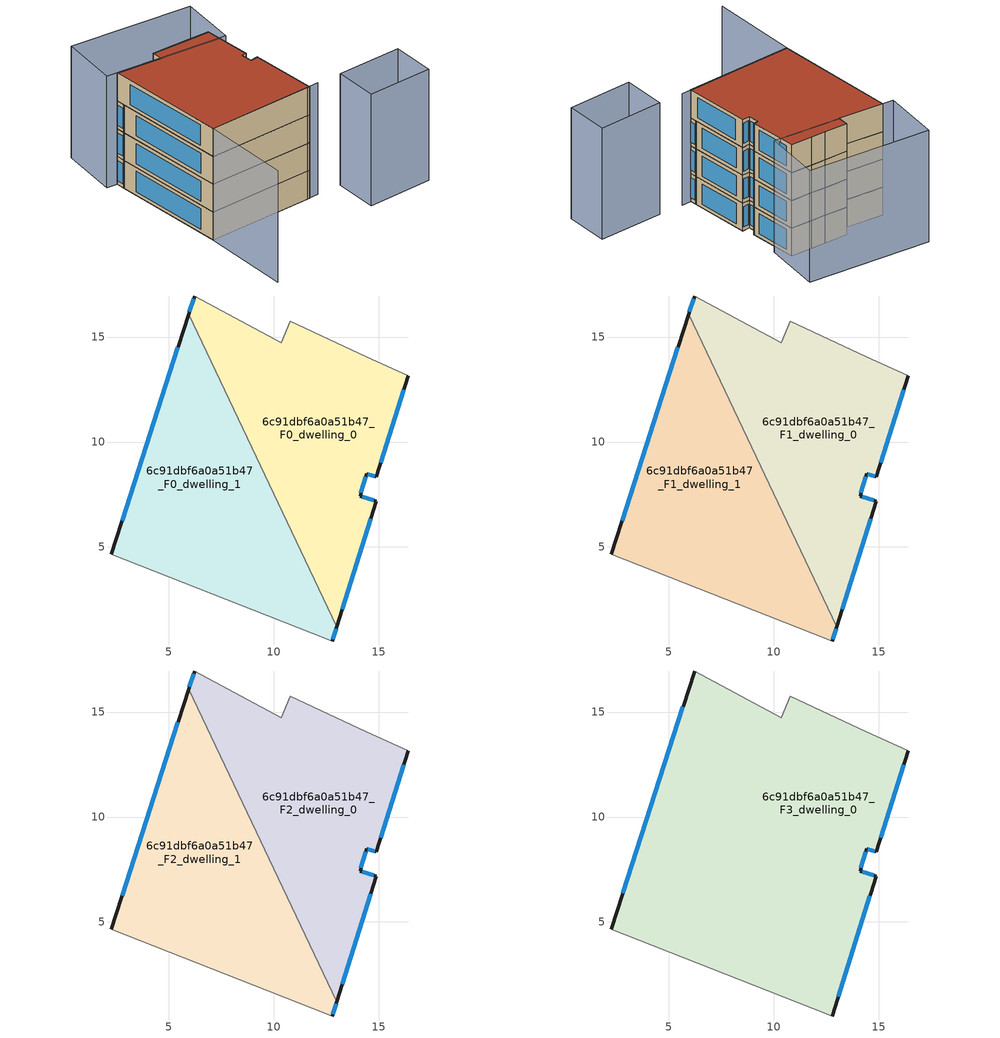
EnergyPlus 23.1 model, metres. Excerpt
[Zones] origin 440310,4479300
6c91dbf6a0a51b47_F0_dwelling_0
 floor ground (EU_floor_Construction): 13.01,1.2 14.88,7.19 14.12,7.42 14.43,8.49 14.89,8.34 16.41,13.15 14.41,14.06 12.99,14.73 10.78,15.74 10.37,14.74 6.23,16.96 5.95,16.09 z0
 wall outside (EU_wall_Construction): 16.41,13.15 14.89,8.34 14.43,8.49 14.12,7.42 14.88,7.19 13.01,1.2 / 5.95,16.09 6.23,16.96 z0:3
 wall adiabatic (EU_wall_Construction): 6.23,16.96 10.37,14.74 10.78,15.74 12.99,14.73 14.41,14.06 16.41,13.15 z0:3
 wall to 6c91dbf6a0a51b47_F0_dwelling_1 (EU_wall_Construction): 13.01,1.2 5.95,16.09 z0:3
 window (EU_Window_Construction): 16.2,12.48 15.1,9.01 / 14.82,8.36 14.5,8.47 / 14.39,8.34 14.16,7.57 / 14.22,7.39 14.77,7.22 / 14.62,6.36 13.27,2.03 / 5.99,16.21 6.19,16.84 z0.42:2.58
6c91dbf6a0a51b47_F0_dwelling_1
 floor ground (EU_floor_Construction): 12.79,0.52 13.01,1.2 5.95,16.09 2.27,4.66 12.51,0.63 z0
 wall outside (EU_wall_Construction): 13.01,1.2 12.79,0.52 / 2.27,4.66 5.95,16.09 z0:3
 wall adiabatic (EU_wall_Construction): 12.79,0.52 12.51,0.63 2.27,4.66 z0:3
 window (EU_Window_Construction): 12.98,1.11 12.82,0.61 / 2.78,6.24 5.44,14.51 z0.42:2.58
6c91dbf6a0a51b47_F1_dwelling_0
 floor to 6c91dbf6a0a51b47_F0_dwelling_0 (EU_floor_Construction): 13,1.2 14.88,7.19 14.12,7.42 14.43,8.49 14.89,8.34 16.41,13.15 14.41,14.06 12.99,14.73 10.78,15.74 10.37,14.74 6.23,16.96 5.95,16.09 z3
 wall outside (EU_wall_Construction): 16.41,13.15 14.89,8.34 14.43,8.49 14.12,7.42 14.88,7.19 13.01,1.2 / 5.95,16.09 6.23,16.96 z3:6
 wall adiabatic (EU_wall_Construction): 6.23,16.96 10.37,14.74 10.78,15.74 12.99,14.73 14.41,14.06 16.41,13.15 z3:6
 wall to 6c91dbf6a0a51b47_F1_dwelling_1 (EU_wall_Construction): 13.01,1.2 5.95,16.09 z3:6
 window (EU_Window_Construction): 16.2,12.48 15.1,9.01 / 14.82,8.36 14.5,8.47 / 14.39,8.34 14.16,7.57 / 14.22,7.39 14.77,7.22 / 14.62,6.36 13.27,2.03 / 5.99,16.21 6.19,16.84 z3.42:5.58
6c91dbf6a0a51b47_F1_dwelling_1
 floor to 6c91dbf6a0a51b47_F0_dwelling_1 (EU_floor_Construction): 12.79,0.52 13,1.2 5.95,16.09 2.27,4.66 12.51,0.63 z3
 wall outside (EU_wall_Construction): 13.01,1.2 12.79,0.52 / 2.27,4.66 5.95,16.09 z3:6
 wall adiabatic (EU_wall_Construction): 12.79,0.52 12.51,0.63 2.27,4.66 z3:6
 window (EU_Window_Construction): 12.98,1.11 12.82,0.61 / 2.78,6.24 5.44,14.51 z3.42:5.58
6c91dbf6a0a51b47_F2_dwelling_0
 floor to 6c91dbf6a0a51b47_F1_dwelling_0 (EU_floor_Construction): 13,1.2 14.88,7.19 14.12,7.42 14.43,8.49 14.89,8.34 16.41,13.15 14.41,14.06 12.99,14.73 10.78,15.74 10.37,14.74 6.23,16.96 5.95,16.09 z6
 wall outside (EU_wall_Construction): 16.41,13.15 14.89,8.34 14.43,8.49 14.12,7.42 14.88,7.19 13.01,1.2 / 5.95,16.09 6.23,16.96 z6:9
 wall adiabatic (EU_wall_Construction): 6.23,16.96 10.37,14.74 10.78,15.74 12.99,14.73 14.41,14.06 16.41,13.15 z6:9
 wall to 6c91dbf6a0a51b47_F2_dwelling_1 (EU_wall_Construction): 13.01,1.2 5.95,16.09 z6:9
 window (EU_Window_Construction): 16.2,12.48 15.1,9.01 / 14.82,8.36 14.5,8.47 / 14.39,8.34 14.16,7.57 / 14.22,7.39 14.77,7.22 / 14.62,6.36 13.27,2.03 / 5.99,16.21 6.19,16.84 z6.42:8.58
6c91dbf6a0a51b47_F2_dwelling_1
 floor to 6c91dbf6a0a51b47_F1_dwelling_1 (EU_floor_Construction): 12.79,0.52 13,1.2 5.95,16.09 2.27,4.66 12.51,0.63 z6
 wall outside (EU_wall_Construction): 13.01,1.2 12.79,0.52 / 2.27,4.66 5.95,16.09 z6:9
 wall adiabatic (EU_wall_Construction): 12.79,0.52 12.51,0.63 2.27,4.66 z6:9
 window (EU_Window_Construction): 12.98,1.11 12.82,0.61 / 2.78,6.24 5.44,14.51 z6.42:8.58
6c91dbf6a0a51b47_F3_dwelling_0
 floor to 6c91dbf6a0a51b47_F2_dwelling_0 (EU_floor_Construction): 13,1.2 14.88,7.19 14.12,7.42 14.43,8.49 14.89,8.34 16.41,13.15 14.41,14.06 12.99,14.73 10.78,15.74 10.37,14.74 6.23,16.96 5.95,16.09 z9
 floor to 6c91dbf6a0a51b47_F2_dwelling_1 (EU_floor_Construction): 12.79,0.52 13,1.2 5.95,16.09 2.27,4.66 12.51,0.63 z9
 wall outside (EU_wall_Construction): 16.41,13.15 14.89,8.34 14.43,8.49 14.12,7.42 14.88,7.19 12.79,0.52 / 2.27,4.66 6.23,16.96 z9:12
 wall adiabatic (EU_wall_Construction): 12.79,0.52 12.51,0.63 2.27,4.66 / 6.23,16.96 10.37,14.74 10.78,15.74 12.99,14.73 14.41,14.06 16.41,13.15 z9:12
 window (EU_Window_Construction): 16.2,12.48 15.1,9.01 / 14.82,8.36 14.5,8.47 / 14.39,8.34 14.16,7.57 / 14.22,7.39 14.77,7.22 / 14.59,6.26 13.08,1.45 / 2.82,6.36 5.68,15.25 z9.42:11.58
 roof outside (EU_roof_Construction): 14.41,14.06 16.41,13.15 14.89,8.34 14.43,8.49 14.12,7.42 14.88,7.19 12.79,0.52 12.51,0.63 2.27,4.66 6.23,16.96 10.37,14.74 10.78,15.74 12.99,14.73 z12
shading: -1.05,-3.96 2.27,4.66 / 2.27,4.66 13.75,0.24 / 16.57,11.41 5.26,17.48 / 5.26,17.48 8.11,22.8 / 8.11,22.8 19.42,16.73 / 19.42,16.73 16.57,11.41 / 14.45,-4.97 16.09,-0.79 / 16.09,-0.79 22.38,-3.26 / 22.38,-3.26 20.74,-7.43 / 20.74,-7.43 14.45,-4.97 z0:12
[Building]
EU S2 Campaign: North Axis=0; Terrain=City; Solar Distribution=FullExterior
[Site:Location]
Madrid: Latitude=40.5; Longitude=-3.5; Time Zone=1; Elevation=609
[SizingPeriod:WeatherFileDays]
AnnualSizingPeriod: Begin Month=1; Begin Day of Month=1; End Month=12; End Day of Month=31; Day of Week for Start Day=Monday; Use Weather File Daylight Saving Period=No; Use Weather File Rain and Snow Indicators=No
[MATERIAL]
EU_InternalMass_Material: Roughness=MediumRough; Thickness=0.1; Conductivity=1; Density=1800; Specific Heat=900; Thermal Absorptance=0.9; Solar Absorptance=0.7; Visible Absorptance=0.7
[MATERIAL:NOMASS] Roughness=MediumRough; Thermal Absorptance=0.9; Solar Absorptance=0.7; Visible Absorptance=0.7
Name | Thermal Resistance
EU_wall_NoMass | 1.60022
EU_roof_NoMass | 1.57597
EU_floor_NoMass | 0.470652
[WINDOWMATERIAL:SIMPLEGLAZINGSYSTEM]
EU_Window_SimpleGlazing: UFactor=3.28802; Solar Heat Gain Coefficient=0.85; Visible Transmittance=0.85
[CONSTRUCTION]
EU_wall_Construction: EU_wall_NoMass
EU_roof_Construction: EU_roof_NoMass
EU_floor_Construction: EU_floor_NoMass
EU_InternalMass_Construction: EU_InternalMass_Material
EU_Window_Construction: EU_Window_SimpleGlazing
[ZONE] Type=1; Multiplier=1; Ceiling Height=autocalculate; Floor Area=autocalculate; Part of Total Floor Area=Yes
Name | Volume
6c91dbf6a0a51b47_F0_dwelling_0 | 215.339
6c91dbf6a0a51b47_F1_dwelling_0; 6c91dbf6a0a51b47_F2_dwelling_0 | 215.338
6c91dbf6a0a51b47_F3_dwelling_0 | 430.664
6c91dbf6a0a51b47_F0_dwelling_1; 6c91dbf6a0a51b47_F1_dwelling_1; 6c91dbf6a0a51b47_F2_dwelling_1 | 215.34
[INTERNALMASS] Construction=EU_InternalMass_Construction
Name | Zone or ZoneList | Surface Area
6c91dbf6a0a51b47_F0_dwelling_0_EU_InternalMass | 6c91dbf6a0a51b47_F0_dwelling_0 | 71.7797
6c91dbf6a0a51b47_F0_dwelling_1_EU_InternalMass | 6c91dbf6a0a51b47_F0_dwelling_1 | 71.7801
6c91dbf6a0a51b47_F1_dwelling_0_EU_InternalMass | 6c91dbf6a0a51b47_F1_dwelling_0 | 71.7797
6c91dbf6a0a51b47_F1_dwelling_1_EU_InternalMass | 6c91dbf6a0a51b47_F1_dwelling_1 | 71.7801
6c91dbf6a0a51b47_F2_dwelling_0_EU_InternalMass | 6c91dbf6a0a51b47_F2_dwelling_0 | 71.7797
6c91dbf6a0a51b47_F2_dwelling_1_EU_InternalMass | 6c91dbf6a0a51b47_F2_dwelling_1 | 71.7801
6c91dbf6a0a51b47_F3_dwelling_0_EU_InternalMass | 6c91dbf6a0a51b47_F3_dwelling_0 | 143.555
[OTHEREQUIPMENT] Fuel Type=Electricity; Design Level Calculation Method=Watts/Area; Power per Zone Floor Area=1; Fraction Latent=0; Fraction Radiant=0; Fraction Lost=0; Carbon Dioxide Generation Rate=0; EndUse Subcategory=EU_Step8_InternalGains
Name | Zone or ZoneList or Space or SpaceList | Schedule
EU_Step8_InternalGain_6c91dbf6a0a51b47_F0_dwelling_0_f000 | 6c91dbf6a0a51b47_F0_dwelling_0 | EU_Step8_GainSchedule_6c91dbf6a0a51b47_F0_dwelling_0_f000
EU_Step8_InternalGain_6c91dbf6a0a51b47_F0_dwelling_1_f000 | 6c91dbf6a0a51b47_F0_dwelling_1 | EU_Step8_GainSchedule_6c91dbf6a0a51b47_F0_dwelling_1_f000
EU_Step8_InternalGain_6c91dbf6a0a51b47_F1_dwelling_0_f000 | 6c91dbf6a0a51b47_F1_dwelling_0 | EU_Step8_GainSchedule_6c91dbf6a0a51b47_F1_dwelling_0_f000
EU_Step8_InternalGain_6c91dbf6a0a51b47_F1_dwelling_1_f000 | 6c91dbf6a0a51b47_F1_dwelling_1 | EU_Step8_GainSchedule_6c91dbf6a0a51b47_F1_dwelling_1_f000
EU_Step8_InternalGain_6c91dbf6a0a51b47_F2_dwelling_0_f000 | 6c91dbf6a0a51b47_F2_dwelling_0 | EU_Step8_GainSchedule_6c91dbf6a0a51b47_F2_dwelling_0_f000
EU_Step8_InternalGain_6c91dbf6a0a51b47_F2_dwelling_1_f000 | 6c91dbf6a0a51b47_F2_dwelling_1 | EU_Step8_GainSchedule_6c91dbf6a0a51b47_F2_dwelling_1_f000
EU_Step8_InternalGain_6c91dbf6a0a51b47_F3_dwelling_0_f000 | 6c91dbf6a0a51b47_F3_dwelling_0 | EU_Step8_GainSchedule_6c91dbf6a0a51b47_F3_dwelling_0_f000
[ZONEVENTILATION:DESIGNFLOWRATE] Schedule=EU_AlwaysOn; Design Flow Rate Calculation Method=AirChanges/Hour; Air Changes per Hour=0.480704; Ventilation Type=Natural; Fan Pressure Rise=0; Fan Total Efficiency=1; Constant Term Coefficient=1; Temperature Term Coefficient=0; Velocity Term Coefficient=0; Velocity Squared Term Coefficient=0; Minimum Indoor Temperature=-100; Maximum Indoor Temperature=100; Delta Temperature=-100; Minimum Outdoor Temperature=-100; Maximum Outdoor Temperature=100; Maximum Wind Speed=40
Name | Zone or ZoneList or Space or SpaceList
EU_ConstantAir_6c91dbf6a0a51b47_F0_dwelling_0 | 6c91dbf6a0a51b47_F0_dwelling_0
EU_ConstantAir_6c91dbf6a0a51b47_F0_dwelling_1 | 6c91dbf6a0a51b47_F0_dwelling_1
EU_ConstantAir_6c91dbf6a0a51b47_F1_dwelling_0 | 6c91dbf6a0a51b47_F1_dwelling_0
EU_ConstantAir_6c91dbf6a0a51b47_F1_dwelling_1 | 6c91dbf6a0a51b47_F1_dwelling_1
EU_ConstantAir_6c91dbf6a0a51b47_F2_dwelling_0 | 6c91dbf6a0a51b47_F2_dwelling_0
EU_ConstantAir_6c91dbf6a0a51b47_F2_dwelling_1 | 6c91dbf6a0a51b47_F2_dwelling_1
EU_ConstantAir_6c91dbf6a0a51b47_F3_dwelling_0 | 6c91dbf6a0a51b47_F3_dwelling_0
[HVACTEMPLATE:THERMOSTAT] Constant Heating Setpoint=20; Constant Cooling Setpoint=50
EU_HeatOnly_6c91dbf6a0a51b47_F0_dwelling_0; EU_HeatOnly_6c91dbf6a0a51b47_F0_dwelling_1; EU_HeatOnly_6c91dbf6a0a51b47_F1_dwelling_0; EU_HeatOnly_6c91dbf6a0a51b47_F1_dwelling_1; EU_HeatOnly_6c91dbf6a0a51b47_F2_dwelling_0; EU_HeatOnly_6c91dbf6a0a51b47_F2_dwelling_1; EU_HeatOnly_6c91dbf6a0a51b47_F3_dwelling_0
[HVACTEMPLATE:ZONE:IDEALLOADSAIRSYSTEM] System Availability Schedule=EU_AlwaysOn; Maximum Heating Supply Air Temperature=50; Minimum Cooling Supply Air Temperature=13; Maximum Heating Supply Air Humidity Ratio=0.0156; Minimum Cooling Supply Air Humidity Ratio=0.0077; Heating Limit=NoLimit; Cooling Limit=NoLimit; Heating Availability Schedule=EU_AlwaysOn; Cooling Availability Schedule=EU_CoolingOff; Dehumidification Control Type=ConstantSensibleHeatRatio; Cooling Sensible Heat Ratio=0.7; Dehumidification Setpoint=60; Humidification Control Type=None; Humidification Setpoint=30; Outdoor Air Method=None; Outdoor Air Flow Rate per Person=0.00944; Outdoor Air Flow Rate per Zone Floor Area=0; Outdoor Air Flow Rate per Zone=0; Demand Controlled Ventilation Type=None; Outdoor Air Economizer Type=NoEconomizer; Heat Recovery Type=None; Sensible Heat Recovery Effectiveness=0.7; Latent Heat Recovery Effectiveness=0.65
Name | Template Thermostat
6c91dbf6a0a51b47_F0_dwelling_0 | EU_HeatOnly_6c91dbf6a0a51b47_F0_dwelling_0
6c91dbf6a0a51b47_F0_dwelling_1 | EU_HeatOnly_6c91dbf6a0a51b47_F0_dwelling_1
6c91dbf6a0a51b47_F1_dwelling_0 | EU_HeatOnly_6c91dbf6a0a51b47_F1_dwelling_0
6c91dbf6a0a51b47_F1_dwelling_1 | EU_HeatOnly_6c91dbf6a0a51b47_F1_dwelling_1
6c91dbf6a0a51b47_F2_dwelling_0 | EU_HeatOnly_6c91dbf6a0a51b47_F2_dwelling_0
6c91dbf6a0a51b47_F2_dwelling_1 | EU_HeatOnly_6c91dbf6a0a51b47_F2_dwelling_1
6c91dbf6a0a51b47_F3_dwelling_0 | EU_HeatOnly_6c91dbf6a0a51b47_F3_dwelling_0
[SIZING:ZONE] Zone Cooling Design Supply Air Temperature Input Method=SupplyAirTemperature; Zone Cooling Design Supply Air Temperature=13; Zone Heating Design Supply Air Temperature Input Method=SupplyAirTemperature; Zone Heating Design Supply Air Temperature=50; Zone Cooling Design Supply Air Humidity Ratio=0.008; Zone Heating Design Supply Air Humidity Ratio=0.008; Cooling Design Air Flow Method=DesignDay; Cooling Design Air Flow Rate=0; Cooling Minimum Air Flow per Zone Floor Area=0.000762; Cooling Minimum Air Flow=0; Cooling Minimum Air Flow Fraction=0.2; Heating Design Air Flow Method=DesignDay; Heating Design Air Flow Rate=0; Heating Maximum Air Flow per Zone Floor Area=0.002032; Heating Maximum Air Flow=0.141576; Heating Maximum Air Flow Fraction=0.3; Account for Dedicated Outdoor Air System=No; Dedicated Outdoor Air System Control Strategy=NeutralSupplyAir; Dedicated Outdoor Air Low Setpoint Temperature for Design=autosize; Dedicated Outdoor Air High Setpoint Temperature for Design=autosize; Zone Load Sizing Method=Sensible Load Only No Latent Load; Zone Latent Cooling Design Supply Air Humidity Ratio Input Method=HumidityRatioDifference; Zone Cooling Design Supply Air Humidity Ratio Difference=0.005; Zone Latent Heating Design Supply Air Humidity Ratio Input Method=HumidityRatioDifference; Zone Humidification Design Supply Air Humidity Ratio Difference=0.005
6c91dbf6a0a51b47_F0_dwelling_0; 6c91dbf6a0a51b47_F0_dwelling_1; 6c91dbf6a0a51b47_F1_dwelling_0; 6c91dbf6a0a51b47_F1_dwelling_1; 6c91dbf6a0a51b47_F2_dwelling_0; 6c91dbf6a0a51b47_F2_dwelling_1; 6c91dbf6a0a51b47_F3_dwelling_0
[SCHEDULE:CONSTANT]
Name | Hourly Value
EU_AlwaysOn | 1
EU_CoolingOff | 0
[SCHEDULE:FILE] Column Number=1; Rows to Skip at Top=0; Number of Hours of Data=8760; Column Separator=Comma; Interpolate to Timestep=No; Minutes per Item=60; Adjust Schedule for Daylight Savings=Yes
Name | File
EU_Step8_GainSchedule_6c91dbf6a0a51b47_F0_dwelling_0_f000 | ../../schedules/6c91dbf6a0a51b47/6c91dbf6a0a51b47_F0_dwelling_0_f000_gain.csv
EU_Step8_GainSchedule_6c91dbf6a0a51b47_F0_dwelling_1_f000 | ../../schedules/6c91dbf6a0a51b47/6c91dbf6a0a51b47_F0_dwelling_1_f000_gain.csv
EU_Step8_GainSchedule_6c91dbf6a0a51b47_F1_dwelling_0_f000 | ../../schedules/6c91dbf6a0a51b47/6c91dbf6a0a51b47_F1_dwelling_0_f000_gain.csv
EU_Step8_GainSchedule_6c91dbf6a0a51b47_F1_dwelling_1_f000 | ../../schedules/6c91dbf6a0a51b47/6c91dbf6a0a51b47_F1_dwelling_1_f000_gain.csv
EU_Step8_GainSchedule_6c91dbf6a0a51b47_F2_dwelling_0_f000 | ../../schedules/6c91dbf6a0a51b47/6c91dbf6a0a51b47_F2_dwelling_0_f000_gain.csv
EU_Step8_GainSchedule_6c91dbf6a0a51b47_F2_dwelling_1_f000 | ../../schedules/6c91dbf6a0a51b47/6c91dbf6a0a51b47_F2_dwelling_1_f000_gain.csv
EU_Step8_GainSchedule_6c91dbf6a0a51b47_F3_dwelling_0_f000 | ../../schedules/6c91dbf6a0a51b47/6c91dbf6a0a51b47_F3_dwelling_0_f000_gain.csv
